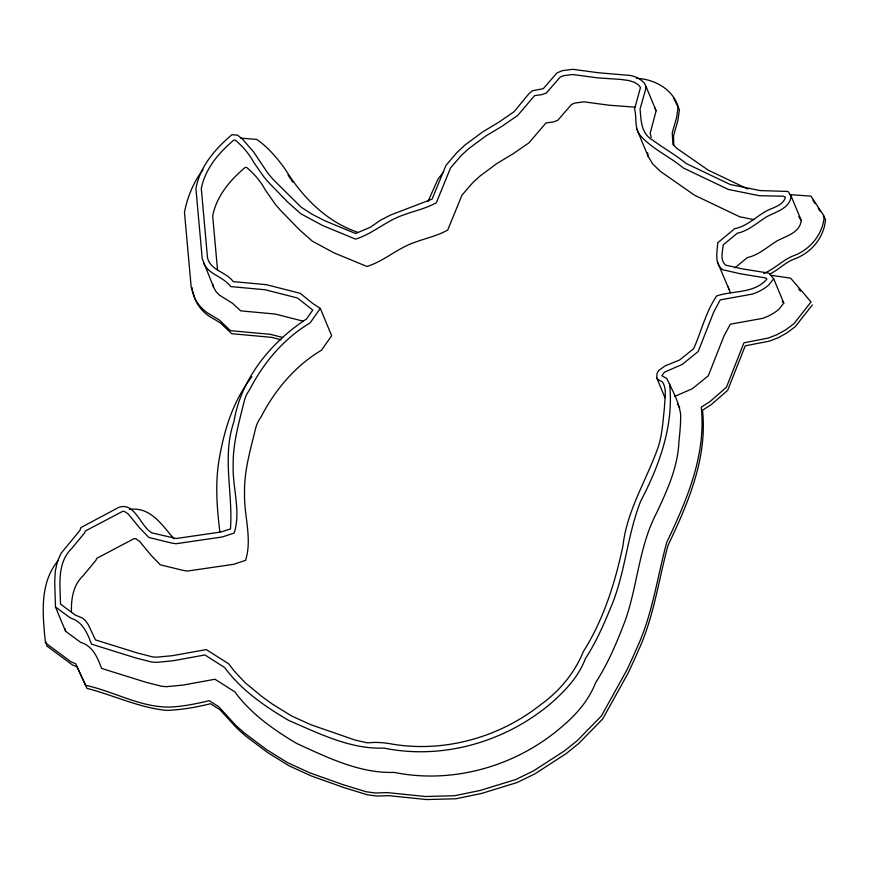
<?xml version="1.0" encoding="UTF-8"?>
<svg xmlns="http://www.w3.org/2000/svg" width="869" height="869" viewBox="0 0 869 869"><rect width="100%" height="100%" fill="white"/><g stroke="black" fill="none" stroke-linecap="round" stroke-linejoin="round"><path stroke-width="1.3" d="M673.801 145.221L673.508 135.912L677.885 120.487L679.449 109.69L673.486 97.98M303.053 321.128L275.299 314.057L240.735 310.863L232.479 303.281L219.325 295.058L216.055 291.669L213.611 287.291L202.205 258.582L195.916 188.519C199.946 166.403 215.23 148.871 231.871 134.728L237.606 135.173L242.451 139.105L253.433 151.695L268.065 173.507L273.127 179.438L301.206 207.235L312.699 214.6L325.136 220.889L355.638 233.533L370.466 227.178L380.405 220.27L390.789 214.947L432.078 199.12L445.982 165.349L457.518 151.945L465.154 144.906L482.729 131.892L498.752 122.247L514.013 111.764L529.025 93.613L532.382 90.778L543.277 88.671L557.007 72.92L562.21 70.682L572.867 69.314L598.361 72.746L630.068 75.44A25.397 24.18 -22.6 0 1 644.353 83.174L646.015 86.444L645.548 89.67L640.073 108.94C641.116 120.454 640.866 133.37 652.63 140.115C663.623 148.208 675.582 154.91 686.195 163.513L730.177 184.489L760.179 190.583L788.031 191.441L791.17 196.209L801.283 220.498C799.697 233.055 786.021 235.912 776.777 241.082C767.262 246.926 758.528 255.236 747.34 257.55L734.816 267.956M646.015 86.444L656.128 110.732L650.186 133.229L651.239 137.498M791.17 196.209C789.584 208.766 775.908 211.623 766.675 216.794C757.149 222.638 748.415 230.948 737.238 233.261L723.247 244.873C722.693 251.608 719.706 259.82 725.648 265.121L741.713 268.749L768.848 273.148L773.682 278.775L783.795 303.064L778.939 309.234A45.09 42.939 -22.6 0 1 762.178 318.445L730.329 324.18L723.823 336.336L708.3 375.799L692.387 388.693L674.529 396.492M427.982 201.565L437.867 179.329L443.722 171.627M320.281 308.386L310.135 322.866C283.946 338.41 263.405 362.829 249.599 389.768A33.619 32.012 -22.6 0 0 243.972 402.195C238.91 422.975 232.783 443.635 233.174 465.197C232.381 487.65 241.137 511.178 234.195 533.034L222.29 536.977L175.972 543.733L171.736 543.071L148.914 537.498L139.572 527.831L128.101 513.894L124.397 511.406L122.746 511.309L85.281 531.035L84.619 532.871L71.714 548.491C56.767 562.916 60.146 585.228 60.504 604.096L75.201 615.024L82.164 617.924L85.401 620.531L88.258 624.594L95.471 639.899L137.324 652.967L152.596 656.888L156.496 657.214L172.41 655.671L206.322 649.599L228.721 663.829L233.957 670.738L245.047 682.621L261.873 696.514L272.29 704.031L291.582 715.98L310.744 724.681L354.997 740.04L367.163 742.81L375.365 742.408A91.658 87.269 -22.6 0 1 389.475 743.614C442.451 753.434 498.882 737.922 540.855 704.553C559.603 691.051 574.539 673.106 583.305 651.641C603.618 619.608 615.1 582.708 622.975 545.808C626.918 510.092 646.916 479.688 658.43 446.362C662.417 433.674 663.004 420.259 664.492 407.105C664.535 398.904 667.186 389.584 662.623 382.132L657.833 379.384L656.725 377.841L657.007 373.442L658.626 370.596L664.861 366.012L679.667 359.972L693.668 348.643C701.446 331.23 705.791 311.895 716.599 296.003C732.795 290.344 754.585 293.798 766.86 279.058L765.926 277.971L740.497 273.811L722.671 269.716C713.96 263.111 717.359 251.934 717.707 242.788L734.761 228.634C746.015 226.559 754.52 218.108 764.025 212.394C771.096 207.539 782.665 206.67 785.424 197.241L783.436 196.22L759.332 195.71L728.309 189.431L683.208 167.923C669.803 156.626 653.173 149.544 641.235 136.52C633.697 128.905 637.162 118.195 634.555 109.027L640.496 87.465L638.487 84.923L634.37 82.262L628.7 80.491L620.433 79.394L597.59 77.873L572.671 74.517L563.514 75.701L560.147 77.135L546.395 92.983L541.963 94.612L534.587 95.655L517.587 115.544L501.532 126.57L485.782 136.02L468.597 148.74L461.276 155.486L450.544 167.923L436.336 202.727C426.201 208.451 414.719 210.83 403.9 214.849C386.423 220.53 373.073 233.707 355.551 239.138L322.627 225.527L300.967 213.85L288.345 202.716L269.021 182.87L263.872 176.885L253.857 162.514C249.273 153.987 242.755 146.383 235.336 140.191L233.826 140.072C218.738 152.835 205.149 168.749 201.304 188.649L207.485 257.485C210.07 270.509 226.233 271.725 233.196 281.621L266.207 284.641L300.218 293.32L312.492 303.292L320.281 308.386L331.654 335.716L321.508 350.185C295.319 365.73 274.778 390.148 260.972 417.087A33.619 32.012 -22.6 0 0 255.345 429.514C250.283 450.294 244.156 470.955 244.547 492.527C243.754 514.969 252.521 538.508 245.569 560.364L233.663 564.307L187.346 571.063L183.109 570.39L160.298 564.817L150.945 555.161L139.475 541.213L135.77 538.726L134.119 538.628L96.655 558.365L95.992 560.19L83.087 575.81C72.996 585.109 71.008 599.48 71.464 612.526M203.02 169.661C193.515 182.055 187.454 196.97 184.467 212.253L191.202 287.281L193.657 295.656A41.234 39.257 -22.6 0 0 211.536 315.306L219.162 319.911L230.448 330.665L270.324 334.315L282.783 337.498M251.858 376.722C233.131 401 224.484 428.841 219.249 458.799C215.001 482.925 216.892 507.572 219.835 531.73M773.682 278.775L768.837 284.945A45.09 42.939 -22.6 0 1 752.065 294.156L720.216 299.892L713.71 312.047L698.187 351.51L682.274 364.404L664.416 372.204L661.852 375.777L666.74 378.439C672.161 389.975 678.906 401.608 680.633 414.361C680.807 423.681 679.819 432.958 678.895 442.212C677.755 467.359 667.164 490.507 656.606 512.916C639.019 546.329 637.705 584.978 625.332 620.227C617.153 641.789 608.17 663.297 595.634 682.686C588.802 700.056 576.853 714.046 562.743 725.984C517.348 765.774 453.651 784.49 394.124 772.389C359.744 773.508 327.363 757.475 296.742 743.473C273.561 729.775 250.88 713.775 234.804 691.843L214.991 679.243L183.109 685.065L166.381 686.684L161.699 686.293L145.72 682.198L101.597 668.424C97.513 657.464 92.733 645.895 80.774 642.43L65.588 631.285L55.475 606.996L54.714 581.795L55.312 571.085L57.408 561.493L61.123 553.205L79.894 530.448L80.947 527.537L118.955 507.279C134.934 501.837 140.593 526.712 151.89 532.882L176.222 538.508L221.139 531.958L230.448 528.917C233.164 493.255 221.812 456.659 233.924 421.747C240.887 378.938 270.922 342.147 306.54 318.945L312.764 310.059L297.535 298.013L265.186 289.768L230.622 286.574C223.387 276.494 208.669 274.702 203.498 263.003M812.319 304.954L795.276 326.657L786.934 332.914L778.222 337.748L769.413 341.126L745.211 345.819L727.657 390.344L711.059 404.769L702.51 410.201C707.594 458.169 688.052 503.227 667.968 545.526C658.463 580.503 653.814 617.164 638.443 650.349A663.297 631.546 -22.6 0 1 627.939 673.421L602.63 719.043L578.558 743.636L566.077 753.673L534.891 773.855L517.131 782.513L481.545 793.462L455.834 798.774L426.636 799.556L388.747 795.656L376.483 796.037L367.337 794.787L343.939 787.586L311.287 775.941L289.051 765.806L267.728 752.597L245.569 735.945L237.259 728.58L219.976 709.745L210.461 703.705C196.144 707.333 181.512 709.81 166.718 710.418C139.138 707.779 113.567 695.157 86.922 688.367L76.993 666.795L72.409 664.926L46.72 645.906L46.231 642.093M58.386 560.375C39.051 582.99 42.7 615.295 45.46 642.864L71.139 661.885L75.722 663.764L85.662 685.337C115.425 691.648 144.113 709.734 175.397 706.714C186.835 705.704 198.078 703.412 209.201 700.664L218.716 706.714L235.988 725.55L244.298 732.915L266.468 749.556L287.78 762.765L310.016 772.91L342.668 784.555L366.066 791.746L375.223 793.006L387.487 792.615L425.375 796.515L454.574 795.732L480.285 790.432L515.871 779.482L533.631 770.825L564.817 750.642L577.298 740.605L601.37 716.002L626.679 670.39A663.297 631.546 -22.6 0 0 637.173 647.307C652.543 614.122 657.192 577.472 666.697 542.495C686.792 500.186 706.323 455.128 701.24 407.17L709.799 401.739L726.386 387.313L743.951 342.788L768.153 338.095L776.951 334.706L785.674 329.872L794.005 323.626L811.049 301.923L790.638 278.167L770.857 275.267M769.836 274.028C778.157 269.966 784.696 263.014 793.234 259.397C810.712 253.52 823.975 238.16 825.55 219.412L823.323 216.033M763.699 273.496C774.007 269.249 781.894 260.939 791.974 256.355C809.441 250.478 822.715 235.13 824.29 216.381L810.951 196.122L789.573 194.623M129.383 509.484C150.391 506.247 162.221 525.289 173.996 538.823M240.811 138.149L256.789 139.409C268.184 147.415 277.298 158.169 285.304 169.368C302.162 196.872 326.288 221.606 357.517 232.208M636.575 78.319C654.303 79.144 672.584 88.91 678.178 106.648L676.625 117.456L672.248 132.87L672.921 144.536L676.962 148.458L708.289 170.183L747.774 189.007M635.358 107.191L608.963 105.203L584.044 101.847L574.887 103.02L571.53 104.465L557.768 120.313L553.336 121.942L545.96 122.985L528.96 142.864L512.916 153.889L497.155 163.35L479.97 176.07L472.649 182.816L461.917 195.253L447.709 230.057C437.574 235.781 426.092 238.149 415.273 242.179C397.796 247.861 384.446 261.037 366.924 266.468L334 252.857L312.34 241.169L299.718 230.035L280.394 210.2L275.245 204.215L265.23 189.833C260.646 181.317 254.128 173.702 246.709 167.511L245.199 167.391C230.111 180.155 216.522 196.068 212.688 215.979L217.576 270.476M753.868 219.629L739.682 216.761L694.581 195.243L660.451 171.432L652.608 163.839L648.176 156.453L636.803 129.123M281.002 339.757L271.595 337.346L231.708 333.707L220.422 322.942L212.807 318.336A41.234 39.257 -22.6 0 1 194.917 298.697L192.82 291.517M55.475 606.996L70.671 618.141C82.62 621.607 87.4 633.175 91.484 644.135L135.607 657.909L151.597 662.004L156.268 662.395L173.007 660.777L204.878 654.954L224.702 667.555C241.278 690.192 264.849 706.421 288.801 720.477C319.021 733.458 350.403 749.415 384.011 748.1C442.278 760.006 504.27 742.18 549.642 704.433C564.622 691.55 578.385 677.201 585.521 658.398C597.122 640.649 605.335 620.944 613.297 601.315C625.582 568.902 627.907 533.599 640.583 501.38C659.495 465.252 674.138 424.984 669.543 383.642M798.709 289.116L800.403 291.104M782.176 301.185L783.795 303.064M291.376 180.024L292.799 182.142M287.997 174.93L290.67 178.96M812.949 200.283L815.176 203.661M818.142 208.158L820.358 211.536M798.774 216.685L801.283 220.498M677.418 403.77L679.656 407.93M654.455 107.463L656.128 110.732M717.425 261.938L730.481 292.799M656.725 377.841L664.991 397.72M212.644 283.978L213.611 287.291M728.276 286.651L728.798 289.258M647.611 152.792L648.176 156.453M65.284 628.96L65.588 631.285M192.234 287.748L192.473 290.322"/></g></svg>
